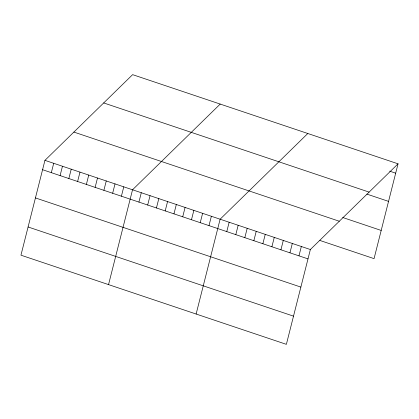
<?xml version="1.0" encoding="UTF-8"?>
<svg xmlns="http://www.w3.org/2000/svg" width="419" height="419" viewBox="0 0 419 419"><rect width="100%" height="100%" fill="white"/><g stroke="black" fill="none" stroke-linecap="round" stroke-linejoin="round"><path stroke-width="0.63" d="M44.943 160.357L20.95 255.181L286.376 344.35L310.369 249.53L398.05 163.819L132.624 74.65L44.943 160.357L310.369 249.53M51.333 172.659L53.705 163.3M60.095 175.603L62.462 166.243M68.852 178.541L71.22 169.187M77.609 181.485L79.982 172.125M86.372 184.428L88.739 175.069M95.129 187.372L97.496 178.012M103.891 190.315L106.258 180.956M112.648 193.259L115.016 183.899M121.405 196.202L123.773 186.843M108.542 284.606L132.535 189.781L220.216 104.074M138.925 202.084L141.292 192.724M147.682 205.027L150.049 195.668M156.444 207.971L158.811 198.611M165.201 210.914L167.569 201.555M173.958 213.858L176.331 204.498M182.721 216.796L185.088 207.442M191.478 219.739L193.845 210.38M200.235 222.683L202.607 213.323M208.997 225.626L211.365 216.267M196.129 314.03L220.122 219.21L307.808 133.504M226.779 231.602L229.146 222.243M235.803 234.635L238.17 225.275M244.827 237.662L247.194 228.308M253.851 240.695L256.224 231.335M262.875 243.727L265.248 234.368M271.9 246.76L274.272 237.4M280.924 249.792L283.296 240.433M289.948 252.825L292.321 243.465M298.977 255.857L301.345 246.498M398.05 163.819L374.057 258.643L319.912 240.454M389.665 171.156L395.683 173.178M103.692 102.933L369.113 192.106M366.887 194.107L388.544 201.382M342.69 217.503L381.19 230.44M73.88 132.074L339.301 221.242M42.576 169.716L308.002 258.89M35.437 197.92L300.863 287.088M28.089 226.978L293.51 316.146"/></g></svg>
